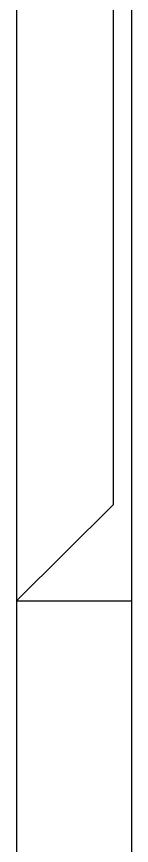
# Model space of a CAD drawing. Extents: x 1.6 to 100.8, y -3.3 to 55.9.
# Drawn here: x 2.54 to 4.54, y 26.31 to 40.74 of the extents above; entities that cross this region are included whole.
import ezdxf

# ---------------------------------------------------------------- set-up
doc = ezdxf.new("R2010")
doc.units = 0
doc.header["$MEASUREMENT"] = 0
doc.layers.get('0').update_dxf_attribs({"linetype": 'CONTINUOUS'})

msp = doc.modelspace()

# ---------------------------------------------------------------- linework, layer by layer
for p, q in [((2.544, 55.932), (2.544, 0.867)), ((4.235, 32.249), (4.235, 55.932)), ((2.544, 30.567), (4.235, 32.249)), ((2.544, 30.567), (4.544, 30.567))]:
    msp.add_line(p, q)
at = {"color": 170}
msp.add_line((4.544, 54.932), (4.544, 1.867), dxfattribs=at)

doc.saveas('drawing.dxf')
